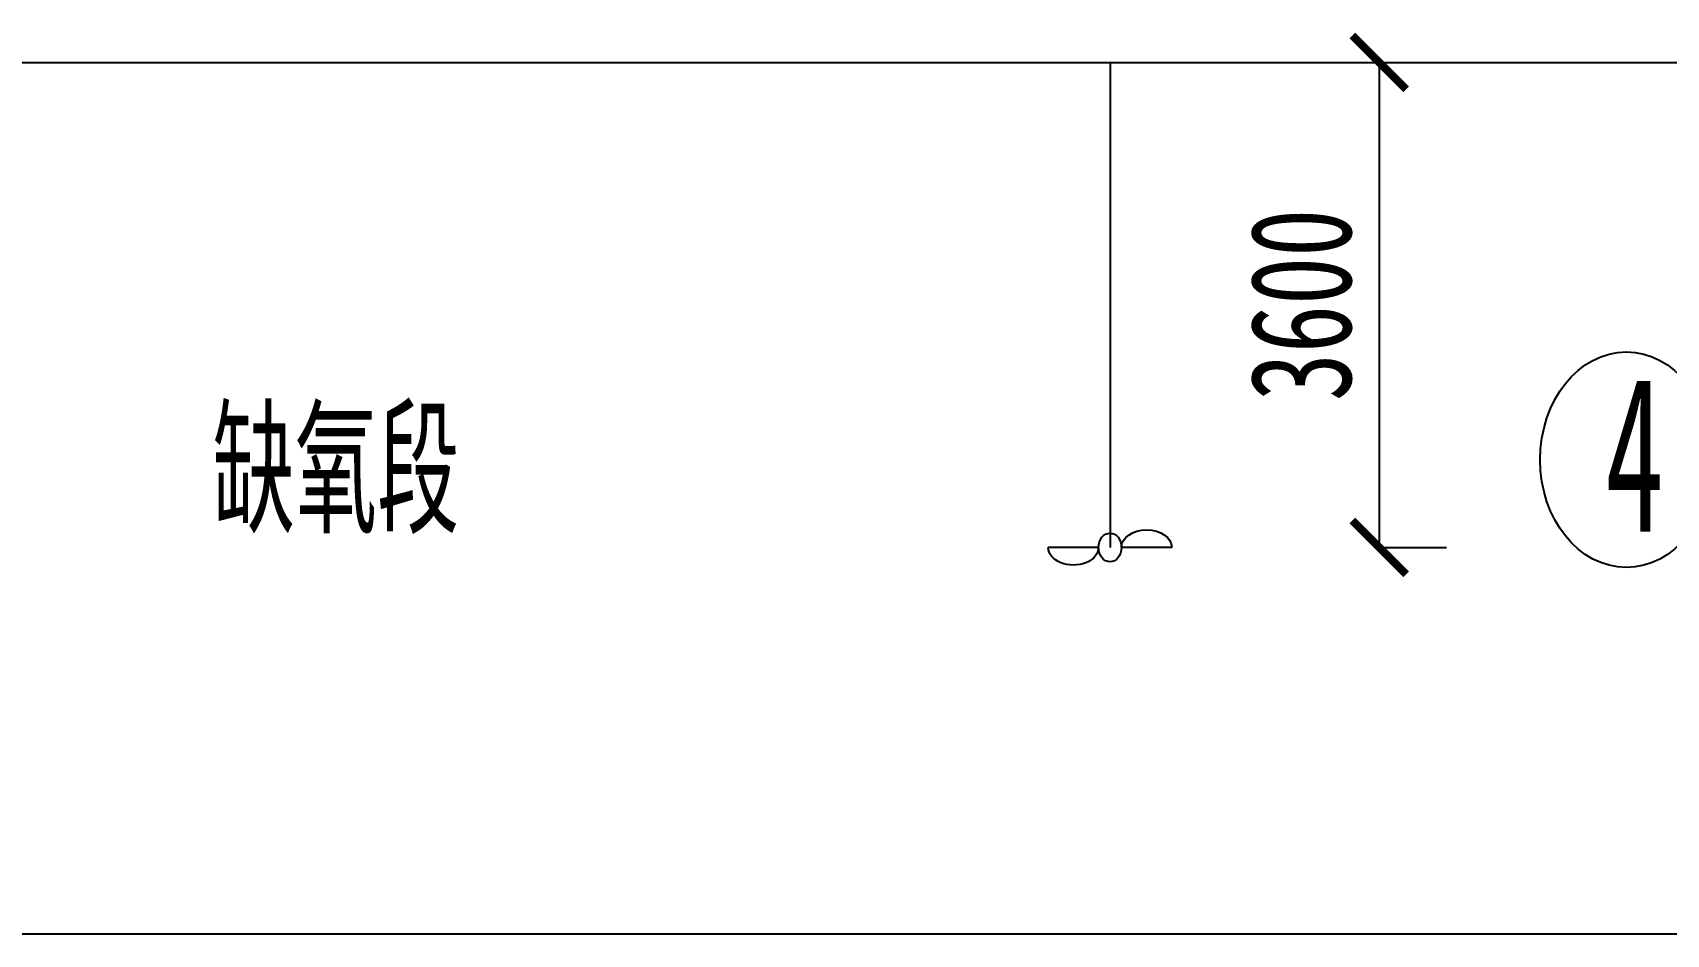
# Model space of a CAD drawing. Header units: millimetres. Extents: x 738100 to 1284508, y 138373 to 260796.
# Drawn here: x 811900 to 824032, y 230789 to 237482 of the extents above; entities that cross this region are included whole.
import ezdxf

# ---------------------------------------------------------------- set-up
doc = ezdxf.new("R2010")
doc.units = ezdxf.units.MM
doc.styles.add('样式 3', font='', dxfattribs={"width": 0.7, "height": 1000})
doc.styles.add('长仿宋', font='simfang.ttf', dxfattribs={"width": 0.7})
doc.styles.add('长仿宋体', font='simfang.ttf', dxfattribs={"width": 0.7})
doc.styles.get('样式 3').set_extended_font_data('FangSong_GB2312')
doc.dimstyles.new('副本ISO-25', dxfattribs={"dimtxt": 750, "dimasz": 400, "dimexe": 500, "dimexo": 200, "dimgap": 200, "dimtad": 1, "dimdec": 1, "dimdsep": 46, "dimtxsty": '长仿宋', "dimblk": 'ARCHTICK', "dimcen": 200, "dimadec": 0, "dimazin": 0, "dimtfac": 1, "dimtdec": 1, "dimtmove": 0, "dimatfit": 3, "dimldrblk": 'ARCHTICK', "dimfxl": 0.5, "dimfxlon": 1, "dimarcsym": 0})

# ---------------------------------------------------------------- blocks, each defined once
blk = doc.blocks.new('_ArchTick')
at = {"color": 0, "linetype": 'ByBlock', "lineweight": 25, "const_width": 0.15}
blk.add_lwpolyline([(-0.5, -0.5), (0.5, 0.5)], dxfattribs=at)
blk = doc.blocks.new('*D192')
at = {"color": 0, "lineweight": -2, "ltscale": 10, "transparency": 16777216}
for p, q in [((821900, 237261), (822400, 237261)), ((821900, 237261), (821900, 233661)), ((821900, 233661), (822400, 233661))]:
    blk.add_line(p, q, dxfattribs=at)
at = {"layer": 'Defpoints', "color": 0, "ltscale": 10, "transparency": 16777216}
for p in [(819900, 237261), (819900, 233661), (821900, 233661)]:
    blk.add_point(p, dxfattribs=at)
at = {"color": 0, "lineweight": -2, "ltscale": 10, "transparency": 16777216, "xscale": 400, "yscale": 400, "zscale": 400}
for p, rotation in [((821900, 237261), 90), ((821900, 233661), 270)]:
    blk.add_blockref('_ArchTick', p, dxfattribs=dict(at, rotation=rotation))
at = {"color": 0, "ltscale": 10, "transparency": 16777216, "insert": (821321, 235461), "char_height": 750, "attachment_point": 5, "rotation": 90, "style": '长仿宋'}
blk.add_mtext('3600', dxfattribs=at)

msp = doc.modelspace()

# ---------------------------------------------------------------- linework, layer by layer
at = {"lineweight": -3, "ltscale": 100}
msp.add_line((779900.494, 237260.765), (843900.494, 237260.765), dxfattribs=at)
at = {"ltscale": 10}
msp.add_line((819900.494, 237260.765), (819900.494, 233660.765), dxfattribs=at)
at = {"color": 7, "linetype": 'Continuous', "lineweight": -3}
for p, q in [((819815.241, 233660.765), (819441.995, 233660.765)), ((819815.241, 233660.765), (819441.995, 233660.765)), ((820358.993, 233660.765), (819985.748, 233660.765)), ((820358.993, 233660.765), (819985.748, 233660.765))]:
    msp.add_line(p, q, dxfattribs=at)
at = {"lineweight": -3}
msp.add_line((842940.494, 230789.288), (779900.494, 230789.288), dxfattribs=at)
msp.add_ellipse((823735.15, 234312.042), major_axis=(0, 800), ratio=0.8, start_param=4.71238898, end_param=10.995574288)
at = {"color": 7, "linetype": 'Continuous', "lineweight": -3}
msp.add_ellipse((819900.494, 233660.765), major_axis=(0, 106.567), ratio=0.8, start_param=-1.570796327, end_param=4.71238898, dxfattribs=at)
msp.add_ellipse((819900.494, 233660.765), major_axis=(0, 106.567), ratio=0.8, start_param=-1.570796327, end_param=4.71238898, dxfattribs=at)
at = {"color": 7, "linetype": 'Continuous', "lineweight": -3, "extrusion": (0, 0, -1)}
for centre, start_param, end_param in [((820172.37, 233660.765), 3.141592654, 6.283185307), ((820172.37, 233660.765), 3.141592654, 6.283185307), ((819628.618, 233660.765), 0, 3.141592654), ((819628.618, 233660.765), 0, 3.141592654)]:
    msp.add_ellipse(centre, major_axis=(186.623, 0), ratio=0.700430958, start_param=start_param, end_param=end_param, dxfattribs=at)

# ---------------------------------------------------------------- texts
at = {"style": '样式 3', "oblique": 0.0026621, "width": 0.56}
msp.add_text('4', height=1150.575, rotation=0.0073946, dxfattribs=at).set_placement((823576.81, 233778.384))
at = {"style": '长仿宋体', "width": 0.56}
msp.add_text('缺氧段', height=800, dxfattribs=at).set_placement((813236.424, 233852.153))

# ---------------------------------------------------------------- dimensions: what is measured, and where the dimension line sits
at = {"ltscale": 10}
dim = msp.add_linear_dim(base=(821900.177, 233660.765), p1=(819900.494, 237260.765), p2=(819900.494, 233660.765), angle=270, dimstyle='副本ISO-25', dxfattribs=at)
dim.commit()
dim.dimension.update_dxf_attribs({"geometry": '*D192', "text_midpoint": (821320.891, 235460.765)})

doc.saveas('drawing.dxf')
